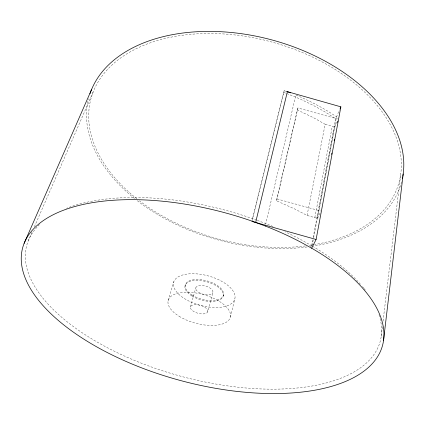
<?xml version="1.0" encoding="UTF-8"?>
<svg xmlns="http://www.w3.org/2000/svg" width="425" height="425" viewBox="0 0 425 425"><rect width="100%" height="100%" fill="white"/><g stroke="black" fill="none" stroke-linecap="round" stroke-linejoin="round"><path stroke-width="0.32" stroke-dasharray="2.12 1.59" d="M381.246 336.217L382.511 325.688M383.068 321.087L400.77 173.745M311.605 245.666L312.715 239.806M313.209 237.203L335.681 118.681L339.596 109.746M312.157 245.618L313.512 238.457M313.634 237.809L336.531 116.737L328.127 111.371A168.146 100.109 15.2 0 0 295.842 95.003L265.699 224.081M337.609 118.979L297.888 107.95L276.388 200.733L294.865 209.052L307.062 215.438L317.496 218.381L334.757 127.027L336.903 122.182M314.803 217.621L332.286 126.326M307.062 215.438L325.168 124.307L314.054 117.985L297.187 109.863M276.388 200.733L277.084 198.964L297.888 107.95M252.121 220.788L284.139 90.738L285.759 91.2M230.371 317.098L234.866 298.733M252.492 218.62L284.139 90.738M223.268 295.864L223.502 294.961M207.804 311.759A9.005 4.149 15.2 0 0 195.946 304.656A9.005 4.149 15.2 0 0 193.683 311.483A9.005 4.149 15.2 0 0 207.804 311.759L212.861 292.607A8.867 4.271 15.2 0 0 201.232 285.446A8.867 4.271 15.2 0 0 198.921 292.48A8.867 4.271 15.2 0 0 212.861 292.607M190.458 306.914L195.792 287.826M185.05 285.786L185.305 284.893M168.141 300.677L173.836 281.653M28.305 240.725L32.273 231.62M34.393 226.764L93.654 90.78M317.496 218.381L320.763 211.687M277.084 198.964L320.402 210.954M325.168 124.307L334.757 127.027M256.684 220.171L252.174 218.503A183.133 85.946 15.2 0 0 66.513 208.287M257.284 220.394L265.072 223.274A183.133 85.946 15.2 0 1 274.051 226.923M283.597 92.347L286.067 93.325M286.689 93.564L294.716 96.735A165.697 98.605 15.2 0 1 326.464 112.811L335.681 118.681M311.993 245.884L301.112 239.785A183.133 85.946 15.2 0 0 284.867 231.71M380.088 318.522A183.133 85.946 15.2 0 1 179.584 375.902A183.133 85.946 15.2 0 1 39.467 224.65M312.545 246.213A183.133 85.946 15.2 0 1 360.416 284.235M362.504 286.657A183.133 85.946 15.2 0 1 363.704 288.108M364.098 288.591A183.133 85.946 15.2 0 1 365.25 290.041M378.994 314.76A183.133 85.946 15.2 0 1 379.923 317.9M136.855 198.794A159.614 102.011 15.2 0 1 145.329 44.683A159.614 102.011 15.2 0 1 376.125 104.194A159.614 102.011 15.2 0 1 314.511 244.603M313.868 244.715A159.614 102.011 15.2 0 1 309.336 245.427M305.41 245.953A159.614 102.011 15.2 0 1 139.458 200.823M401.614 181.836A161.973 103.557 15.2 0 1 314.149 245.937M311.525 246.351A161.973 103.557 15.2 0 1 310.207 246.548M307.1 246.968A161.973 103.557 15.2 0 1 136.553 200.117M134.502 198.491A161.973 103.557 15.2 0 1 88.549 98.627M179.143 316.28A32.183 14.827 15.2 0 0 230.09 317.99A32.183 14.827 15.2 0 0 188.567 292.257A32.183 14.827 15.2 0 0 179.143 316.28M184.264 298.467A31.705 15.252 15.2 0 0 234.579 299.646A31.705 15.252 15.2 0 0 193.816 273.727A31.705 15.252 15.2 0 0 184.264 298.467M191.887 295.933A19.768 9.504 15.2 0 0 223.109 296.438A19.768 9.504 15.2 0 0 197.418 280.388A19.768 9.504 15.2 0 0 191.887 295.933M192.132 295.051A19.752 9.52 15.2 0 0 223.337 295.534A19.752 9.52 15.2 0 0 197.673 279.48A19.752 9.52 15.2 0 0 192.132 295.051"/><path stroke-width="0.64" d="M383.52 340.611L403.171 173.995M311.663 248.221L316.104 239.472L340.871 106.834L286.301 91.354M331.654 154.376L331.898 153.074M334.215 140.68L334.459 139.373M337.631 122.416L337.875 121.109M255.632 222.461L287.385 91.657L290.402 92.852M340.106 108.582L340.871 106.834M24.124 243.371L91.46 89.792M251.967 221.43L316.104 239.472M89.973 93.776A161.973 103.557 15.2 0 1 270.576 39.578A161.973 103.557 15.2 0 1 402.794 176.407M402.576 177.602A161.973 103.557 15.2 0 1 402.337 178.787M265.248 226.015L252.067 221.149A186.442 86.774 15.2 0 0 22.562 269.647A186.442 86.774 15.2 0 0 292.389 392.928A186.442 86.774 15.2 0 0 313.156 249.055L302.047 242.845A186.442 86.774 15.2 0 0 265.248 226.015"/></g></svg>
